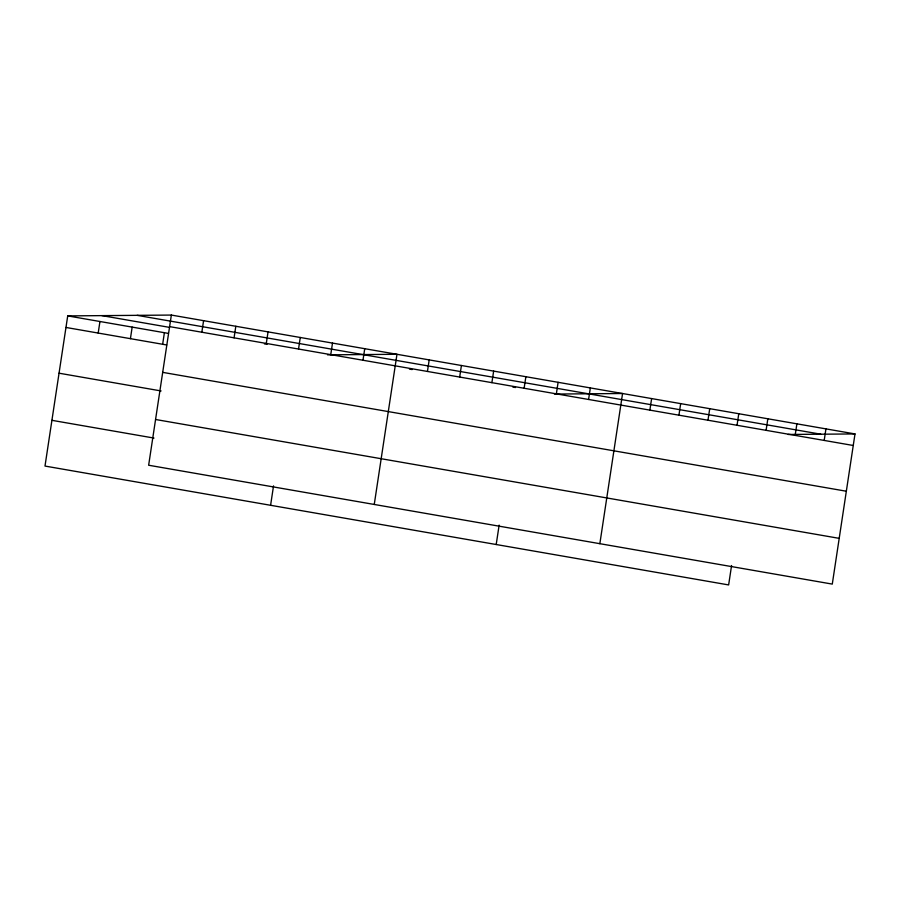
<?xml version="1.0" encoding="UTF-8"?>
<svg xmlns="http://www.w3.org/2000/svg" width="900" height="900" viewBox="0 0 900 900"><rect width="100%" height="100%" fill="white"/><g stroke="black" fill="none" stroke-linecap="round" stroke-linejoin="round"><path stroke-width="1.35" d="M171.36 315.067L148.646 465.233L832.286 584.1L855 433.935L171.36 315.067L67.714 315.9L45 466.065L728.64 584.933L731.576 565.526M98.19 333.067L99.945 321.502M130.421 338.67L132.165 327.105M162.653 344.272L164.396 332.707M201.836 332.235L203.591 320.67M234.067 337.838L235.822 326.272M266.299 343.44L268.043 331.875M270.596 505.294L273.532 485.887M298.53 349.043L300.274 337.478M330.761 354.645L332.505 343.08M362.981 360.248L364.736 348.683M374.254 504.461L396.968 354.296L327.521 354.848M427.444 371.452L429.188 359.899M459.675 377.055L461.419 365.501M491.895 382.657L493.65 371.104M496.204 544.523L499.14 525.116M524.126 388.271L525.881 376.706M556.358 393.874L558.101 382.309M588.589 399.476L590.332 387.911M599.85 543.69L622.564 393.514L554.423 394.065M649.867 410.13L651.623 398.565M678.926 415.181L680.67 403.616M707.974 420.233L709.729 408.668M737.033 425.284L738.776 413.719M766.091 430.335L767.835 418.781M795.139 435.386L796.894 423.832M824.197 440.438L825.941 428.884M788.164 434.464L855 433.935M137.16 315.338L820.8 434.205M169.616 326.621L853.256 445.489M101.914 315.619L169.054 327.296M264.398 343.879L267.086 344.34M409.433 369.09L412.121 369.562M512.831 387.067L515.52 387.54M67.714 315.9L168.424 333.405M65.959 327.454L166.68 344.97M162.697 372.364L846.337 491.231M59.04 373.196L161.1 390.949M155.565 419.49L839.205 538.358M51.919 420.322L153.979 438.075"/></g></svg>
